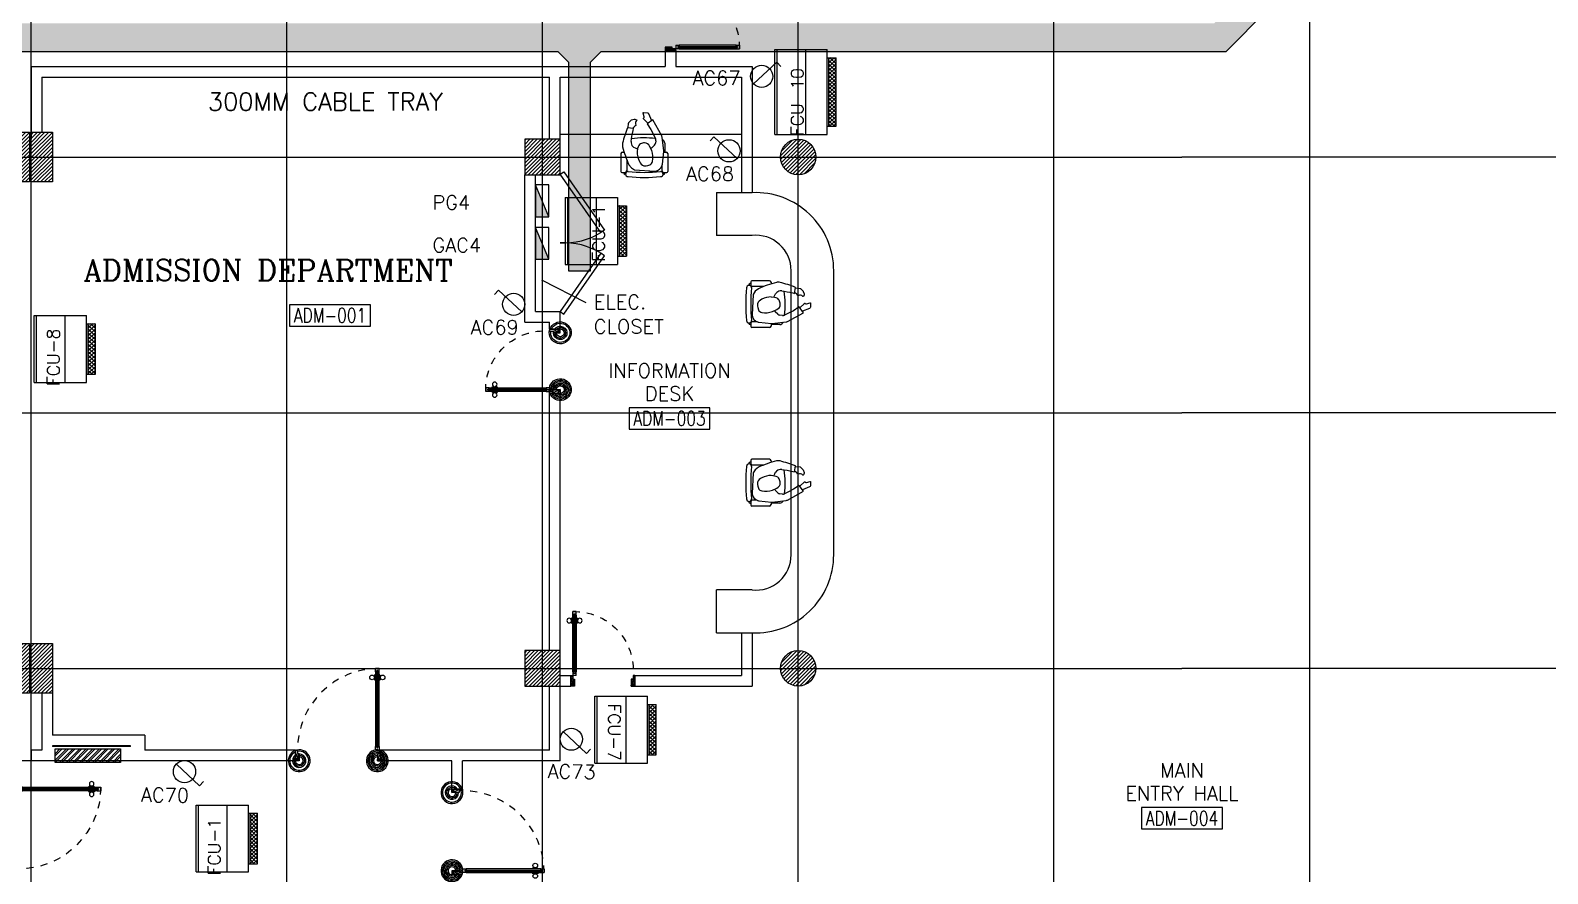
# Model space of a CAD drawing. Extents: x 417819.9 to 417911.9, y 43448 to 43539.2.
# Drawn here: x 417873.49 to 417894.85, y 43471.18 to 43483.06 of the extents above; entities that cross this region are included whole.
import ezdxf
from ezdxf.enums import TextEntityAlignment as Align

# ---------------------------------------------------------------- set-up
doc = ezdxf.new("R2010")
doc.units = 0
doc.header["$MEASUREMENT"] = 0
doc.linetypes.add('HIDDEN', pattern=[0.375, 0.25, -0.125])
doc.layers.get('0').update_dxf_attribs({"color": 11, "linetype": 'CONTINUOUS'})
for name, color, linetype in [('COL', 11, 'CONTINUOUS'), ('DOOR', 11, 'CONTINUOUS'), ('E-HAT', 9, 'CONTINUOUS'), ('E-HLINE', 4, 'HIDDEN'), ('E-PANELBX', 3, 'CONTINUOUS'), ('E-SOCKETS', 4, 'CONTINUOUS'), ('E-TRAY', 2, 'CONTINUOUS'), ('E-WI', 6, 'CONTINUOUS'), ('FCU', 6, 'CONTINUOUS'), ('HAT', 11, 'CONTINUOUS'), ('NON-MEDICAL', 11, 'CONTINUOUS'), ('RM-BOX', 11, 'CONTINUOUS'), ('RM-NAME', 11, 'CONTINUOUS'), ('RM-NO', 11, 'CONTINUOUS'), ('SCD', 2, 'CONTINUOUS'), ('WALL', 11, 'CONTINUOUS')]:
    doc.layers.add(name, color=color, linetype=linetype)
doc.styles.add('ROMANC', font='romanc', dxfattribs={"height": 0.1})
doc.styles.add('ROMANS', font='ROMANS.shx', dxfattribs={"width": 0.6})

# ---------------------------------------------------------------- blocks, each defined once
blk = doc.blocks.new('RM1')
at = {"layer": 'RM-BOX'}
blk.add_lwpolyline([(570, -200), (-570, -200), (-570, -500), (570, -500)], close=True, dxfattribs=at)
at = {"layer": 'RM-NAME', "style": 'ROMANS'}
for tag, p in [('ROOMNAME1', (0, 324)), ('ROOMNAME2', (0, 0))]:
    blk.add_attdef(tag, text='', height=200, dxfattribs=at).set_placement(p, align=Align.MIDDLE)
at = {"layer": 'RM-NO', "style": 'ROMANS', "width": 0.8}
blk.add_attdef('ROOMNO', text='', height=200, dxfattribs=at).set_placement((0, -350), align=Align.MIDDLE)
blk = doc.blocks.new('DOOR100')
at = {"layer": 'DOOR', "color": 7, "linetype": 'ByBlock'}
for p, q in [((-75, 1250), (-75, 1300)), ((-75, 1300), (-25, 1300)), ((-25, 1300), (-75, 1300)), ((-25, 1250), (-25, 1300)), ((-91, 1205), (-91, 1140)), ((-82, 1205), (-91, 1205)), ((-82, 1140), (-91, 1140)), ((-82, 1128), (-82, 1218)), ((-75, 1218), (-82, 1218)), ((-82, 1205), (-82, 1140)), ((-75, 1128), (-82, 1128)), ((-58, 1250), (-75, 1250)), ((-58, 1250), (-58, 1270)), ((-42, 1270), (-58, 1270)), ((-42, 1250), (-42, 1270)), ((-25, 1250), (-42, 1250)), ((-25, 1218), (-18, 1218)), ((-25, 1128), (-18, 1128)), ((-18, 1128), (-18, 1218)), ((-18, 1205), (-18, 1140)), ((-18, 1205), (-9, 1205)), ((-18, 1140), (-9, 1140)), ((-9, 1205), (-9, 1140)), ((-1200, 0), (-1200, 150)), ((-1200, 150), (-1175, 150)), ((-1200, 150), (-1200, 0)), ((-1150, 0), (-1200, 114)), ((-1150, 0), (-1200, 40)), ((-1150, 0), (-1200, 0)), ((-1175, 150), (-1175, 100)), ((-1175, 100), (-1150, 100)), ((-1150, 0), (-1163, 100)), ((-1150, 100), (-1150, 0)), ((-75, 200), (-58, 200)), ((-75, 150), (-75, 200)), ((-75, 150), (-25, 150)), ((-58, 200), (-58, 180)), ((-58, 180), (-42, 180)), ((-50, 0), (0, 114)), ((-50, 100), (-50, 0)), ((-50, 0), (-37, 100)), ((-25, 100), (-50, 100)), ((-50, 0), (0, 40)), ((-50, 0), (0, 0)), ((-42, 200), (-25, 200)), ((-42, 180), (-42, 200)), ((-25, 200), (-25, 150)), ((0, 150), (-25, 150)), ((-25, 150), (-25, 100)), ((0, 0), (0, 150)), ((0, 150), (0, 0))]:
    blk.add_line(p, q, dxfattribs=at)
at = {"layer": 'DOOR', "linetype": 'ByBlock'}
for p, q in [((-75, 1250), (-75, 200)), ((-58, 200), (-58, 1250)), ((-42, 200), (-42, 1250)), ((-25, 200), (-25, 1250))]:
    blk.add_line(p, q, dxfattribs=at)
at = {"layer": 'DOOR', "color": 7, "linetype": 'ByBlock'}
for centre in [(-124, 1173), (24, 1173)]:
    blk.add_circle(centre, 32.4, dxfattribs=at)
at = {"layer": 'DOOR', "linetype": 'HIDDEN', "ltscale": 0.5}
blk.add_arc((-25, 150), 1150, 90, 180, dxfattribs=at)
at = {"layer": 'DOOR', "color": 7, "linetype": 'ByBlock'}
for centre, radius, start, end in [((-1150, 0), 154, 103.7142, 108.8947), ((-1150, 0), 134, 100.72, 111.8402), ((-1150, 0), 94.4, 90, 121.9818), ((-1150, 0), 74.4, 90, 132.2236), ((-1150, 0), 54.4, 90, 156.7926), ((-1150, 0), 34.4, 90, 180), ((-1150, 0), 14.4, 90, 180), ((-50, 0), 94.4, 58.0182, 90), ((-50, 0), 74.4, 47.7764, 90), ((-50, 0), 54.4, 23.2074, 90), ((-50, 0), 34.4, 0, 90), ((-50, 0), 14.4, 0, 90), ((-50, 0), 134, 68.1598, 79.28), ((-50, 0), 114, 64.0838, 77.3774), ((-50, 0), 154, 71.1053, 76.2858)]:
    blk.add_arc(centre, radius, start, end, dxfattribs=at)
blk = doc.blocks.new('A$C49F1192B')
at = {"layer": 'DOOR', "color": 0, "linetype": 'ByBlock', "xscale": -1, "rotation": 270}
blk.add_blockref('DOOR100', (0, 1200), dxfattribs=at)
blk = doc.blocks.new('*X86')
at = {"color": 0}
for p, q in [((73379, 17907), (73834, 18361)), ((73379, 17960), (73780, 18361)), ((73379, 18013), (73727, 18361)), ((73379, 18066), (73674, 18361)), ((73379, 18119), (73621, 18361)), ((73379, 18172), (73568, 18361)), ((73379, 18225), (73515, 18361)), ((73379, 18278), (73462, 18361)), ((73379, 18331), (73409, 18361)), ((73387, 17861), (73879, 18354)), ((73440, 17861), (73879, 18301)), ((73493, 17861), (73879, 18248)), ((73546, 17861), (73879, 18195)), ((73599, 17861), (73879, 18142)), ((73652, 17861), (73879, 18088)), ((73705, 17861), (73879, 18035)), ((73758, 17861), (73879, 17982)), ((73811, 17861), (73879, 17929)), ((73864, 17861), (73879, 17876))]:
    blk.add_line(p, q, dxfattribs=at)
blk = doc.blocks.new('COL50')
at = {"layer": 'COL'}
blk.add_lwpolyline([(-250, 250), (-250, -250), (250, -250), (250, 250)], close=True, dxfattribs=at)
blk = doc.blocks.new('*X85')
at = {"color": 0}
for p, q in [((73379, 25066), (73874, 25561)), ((73379, 25119), (73821, 25561)), ((73379, 25172), (73768, 25561)), ((73379, 25225), (73715, 25561)), ((73379, 25278), (73662, 25561)), ((73379, 25331), (73609, 25561)), ((73379, 25384), (73556, 25561)), ((73379, 25437), (73503, 25561)), ((73379, 25490), (73450, 25561)), ((73379, 25543), (73397, 25561)), ((73427, 25061), (73879, 25513)), ((73480, 25061), (73879, 25460)), ((73533, 25061), (73879, 25407)), ((73586, 25061), (73879, 25354)), ((73639, 25061), (73879, 25301)), ((73692, 25061), (73879, 25248)), ((73745, 25061), (73879, 25195)), ((73798, 25061), (73879, 25142)), ((73851, 25061), (73879, 25089))]:
    blk.add_line(p, q, dxfattribs=at)
blk = doc.blocks.new('C11')
at = {"layer": 'HAT'}
h = blk.add_hatch(dxfattribs=at)
h.set_pattern_fill('ANSI31', color=256, scale=300, style=0)
h.set_pattern_definition([(45, (-383765.23, -62181), (-26.5165043, 26.5165043), [])])
h.paths.add_polyline_path([(-20, 350), (-20, 700), (-320, 700), (-320, 350)])
h.paths.add_polyline_path([(-320, 0), (-20, 0), (-20, 350), (-320, 350)])
h = blk.add_hatch(dxfattribs=at)
h.set_pattern_fill('ANSI31', color=256, scale=300, style=0)
h.set_pattern_definition([(45, (-383445.23, -62181), (-26.5165043, 26.5165043), [])])
h.paths.add_polyline_path([(300, 350), (300, 700), (0, 700), (0, 350)])
h.paths.add_polyline_path([(0, 0), (300, 0), (300, 350), (0, 350)])
at = {"layer": 'COL'}
for points in [[(-20, 700), (-20, 0), (-320, 0), (-320, 700)], [(300, 700), (300, 0), (0, 0), (0, 700)]]:
    blk.add_lwpolyline(points, close=True, dxfattribs=at)
blk = doc.blocks.new('A$C272A55A0')
at = {"layer": 'DOOR', "color": 0, "linetype": 'ByBlock'}
for p, q in [((0, 900), (0, 1050)), ((50, 1050), (0, 1050)), ((0, 900), (25, 900)), ((25, 950), (50, 950)), ((25, 900), (25, 950)), ((75, 900), (25, 900)), ((25, 850), (25, 900)), ((58, 870), (42, 870)), ((42, 870), (42, 850)), ((50, 950), (50, 1050)), ((58, 850), (58, 870)), ((75, 900), (75, 850)), ((1725, 900), (1775, 900)), ((1725, 900), (1725, 850)), ((1742, 870), (1758, 870)), ((1742, 850), (1742, 870)), ((1750, 950), (1750, 1050)), ((1750, 1050), (1800, 1050)), ((1775, 950), (1750, 950)), ((1758, 870), (1758, 850)), ((1775, 900), (1775, 950)), ((1800, 900), (1775, 900)), ((1775, 850), (1775, 900)), ((1800, 1050), (1800, 900)), ((42, 850), (25, 850)), ((75, 850), (58, 850)), ((1725, 850), (1742, 850)), ((1758, 850), (1775, 850)), ((25, 50), (42, 50)), ((25, 50), (25, 0)), ((25, 0), (75, 0)), ((75, 0), (25, 0)), ((42, 50), (42, 30)), ((42, 30), (58, 30)), ((58, 50), (75, 50)), ((58, 50), (58, 30)), ((75, 50), (75, 0)), ((1718, 160), (1709, 160)), ((1709, 95), (1709, 160)), ((1718, 95), (1709, 95)), ((1725, 173), (1718, 173)), ((1718, 173), (1718, 83)), ((1718, 95), (1718, 160)), ((1725, 83), (1718, 83)), ((1742, 50), (1725, 50)), ((1725, 50), (1725, 0)), ((1775, 0), (1725, 0)), ((1725, 0), (1775, 0)), ((1742, 50), (1742, 30)), ((1758, 30), (1742, 30)), ((1775, 50), (1758, 50)), ((1758, 50), (1758, 30)), ((1775, 173), (1782, 173)), ((1775, 83), (1782, 83)), ((1775, 50), (1775, 0)), ((1782, 173), (1782, 83)), ((1782, 160), (1791, 160)), ((1782, 95), (1782, 160)), ((1782, 95), (1791, 95)), ((1791, 95), (1791, 160))]:
    blk.add_line(p, q, dxfattribs=at)
at = {"layer": 'DOOR', "color": 9, "linetype": 'ByBlock'}
for p, q in [((50, 1050), (0, 1010)), ((50, 1050), (0, 937)), ((50, 1050), (37, 950)), ((1750, 1050), (1800, 1010)), ((1750, 1050), (1800, 937)), ((1750, 1050), (1763, 950))]:
    blk.add_line(p, q, dxfattribs=at)
at = {"layer": 'DOOR', "linetype": 'ByBlock'}
for p, q in [((25, 850), (25, 50)), ((42, 850), (42, 50)), ((58, 850), (58, 50)), ((75, 50), (75, 850)), ((1725, 50), (1725, 850)), ((1742, 850), (1742, 50)), ((1758, 850), (1758, 50)), ((1775, 850), (1775, 50))]:
    blk.add_line(p, q, dxfattribs=at)
at = {"layer": 'DOOR', "color": 0, "linetype": 'ByBlock'}
for centre in [(1676, 128), (1824, 128)]:
    blk.add_circle(centre, 32.4, dxfattribs=at)
at = {"layer": 'DOOR', "color": 9, "linetype": 'ByBlock'}
for centre, radius, start, end in [((50, 1050), 54.4, 203.2074, 270), ((50, 1050), 74.4, 227.7764, 270), ((50, 1050), 94.4, 238.0182, 270), ((50, 1050), 114, 244.0838, 257.3774), ((50, 1050), 134, 248.1598, 259.28), ((50, 1050), 154, 251.1053, 256.2858), ((50, 1050), 34.4, 180, 270), ((50, 1050), 14.4, 180, 270), ((1750, 1050), 14.4, 270, 0), ((1750, 1050), 34.4, 270, 0), ((1750, 1050), 54.4, 270, 336.7926), ((1750, 1050), 74.4, 270, 312.2236), ((1750, 1050), 94.4, 270, 301.9818), ((1750, 1050), 114, 282.6226, 295.9162), ((1750, 1050), 134, 280.72, 291.8402), ((1750, 1050), 154, 283.7142, 288.8947)]:
    blk.add_arc(centre, radius, start, end, dxfattribs=at)
at = {"layer": 'DOOR', "linetype": 'HIDDEN', "ltscale": 0.5}
for centre, start, end in [((50, 851), 268.3174, 3.2965), ((1750, 851), 176.7035, 271.6826)]:
    blk.add_arc(centre, 851, start, end, dxfattribs=at)
at = {"layer": 'WALL', "linetype": 'ByBlock'}
blk.add_line((1800, 900), (1800, 1050), dxfattribs=at)
blk = doc.blocks.new('DOOR90')
at = {"layer": 'DOOR', "color": 7, "linetype": 'ByBlock'}
for p, q in [((-150, 0), (0, 0)), ((-150, 0), (-150, -25)), ((0, -50), (-114, 0)), ((0, -50), (-40, 0)), ((0, -50), (0, 0)), ((-1000, -25), (-1050, -25)), ((-1050, -75), (-1050, -25)), ((-1050, -25), (-1050, -75)), ((-1000, -75), (-1050, -75)), ((-1000, -42), (-1020, -42)), ((-1020, -42), (-1020, -58)), ((-1000, -58), (-1020, -58)), ((-1000, -25), (-1000, -42)), ((-1000, -58), (-1000, -75)), ((-878, -18), (-968, -18)), ((-968, -25), (-968, -18)), ((-968, -75), (-968, -82)), ((-878, -82), (-968, -82)), ((-955, -9), (-890, -9)), ((-955, -18), (-955, -9)), ((-955, -18), (-890, -18)), ((-955, -82), (-890, -82)), ((-955, -82), (-955, -91)), ((-955, -91), (-890, -91)), ((-890, -18), (-890, -9)), ((-890, -82), (-890, -91)), ((-878, -25), (-878, -18)), ((-878, -75), (-878, -82)), ((-200, -25), (-150, -25)), ((-200, -42), (-200, -25)), ((-180, -42), (-200, -42)), ((-200, -58), (-180, -58)), ((-200, -75), (-200, -58)), ((-150, -75), (-200, -75)), ((-180, -58), (-180, -42)), ((-150, -25), (-100, -25)), ((-150, -75), (-150, -25)), ((-100, -25), (-100, -50)), ((0, -50), (-100, -37)), ((-100, -50), (0, -50)), ((0, -850), (-114, -900)), ((-100, -875), (-100, -850)), ((0, -850), (-100, -863)), ((-100, -850), (0, -850)), ((0, -850), (-40, -900)), ((0, -850), (0, -900)), ((-150, -875), (-100, -875)), ((-150, -900), (-150, -875)), ((-150, -900), (0, -900)), ((0, -900), (-150, -900))]:
    blk.add_line(p, q, dxfattribs=at)
at = {"layer": 'DOOR', "linetype": 'ByBlock'}
for p, q in [((-200, -25), (-1000, -25)), ((-200, -42), (-1000, -42)), ((-200, -58), (-1000, -58)), ((-1000, -75), (-200, -75))]:
    blk.add_line(p, q, dxfattribs=at)
at = {"layer": 'DOOR', "color": 7, "linetype": 'ByBlock'}
for centre in [(-923, 24), (-923, -124)]:
    blk.add_circle(centre, 32.4, dxfattribs=at)
for centre, radius, start, end in [((0, -50), 154, 161.1053, 166.2858), ((0, -50), 94.4, 148.0182, 180), ((0, -50), 134, 158.1598, 169.28), ((0, -50), 114, 154.0838, 167.3774), ((0, -50), 74.4, 137.7764, 180), ((0, -50), 54.4, 113.2074, 180), ((0, -50), 34.4, 90, 180), ((0, -50), 14.4, 90, 180), ((0, -850), 94.4, 180, 211.9818), ((0, -850), 74.4, 180, 222.2236), ((0, -850), 54.4, 180, 246.7926), ((0, -850), 34.4, 180, 270), ((0, -850), 14.4, 180, 270), ((0, -850), 154, 193.7142, 198.8947), ((0, -850), 134, 190.72, 201.8402)]:
    blk.add_arc(centre, radius, start, end, dxfattribs=at)
at = {"layer": 'DOOR', "linetype": 'HIDDEN', "ltscale": 0.5}
blk.add_arc((-222, -50), 828, 178.2701, 275.003, dxfattribs=at)
blk = doc.blocks.new('A$C7D0B43B4')
at = {"layer": 'NON-MEDICAL'}
for p, q in [((0.071, 0.644), (0.071, 0.597)), ((0.336, 0.658), (0.085, 0.658)), ((0.043, 0.597), (0.043, 0.593)), ((0.071, 0.618), (0.063, 0.618)), ((0.106, 0.467), (0.09, 0.179)), ((0.251, 0.577), (0.091, 0.577)), ((0.134, 0.512), (0.106, 0.467)), ((0.178, 0.547), (0.134, 0.512)), ((0.357, 0.638), (0.357, 0.614)), ((0.397, 0.425), (0.41, 0.455)), ((0.41, 0.455), (0.42, 0.475)), ((0.42, 0.475), (0.436, 0.491)), ((0.507, 0.515), (0.509, 0.515)), ((0.509, 0.515), (0.541, 0.511)), ((0.541, 0.511), (0.583, 0.504)), ((0.583, 0.504), (0.62, 0.497)), ((0.62, 0.497), (0.663, 0.486)), ((0.663, 0.486), (0.688, 0.48)), ((0.688, 0.48), (0.699, 0.565)), ((0.415, 0.223), (0.409, 0.24)), ((0.454, 0.186), (0.415, 0.223)), ((0.673, 0.236), (0.594, 0.195)), ((0.754, 0.29), (0.673, 0.236)), ((0.813, 0.209), (0.754, 0.29)), ((0.043, 0.065), (0.043, 0.061)), ((0.071, 0.04), (0.063, 0.04)), ((0.071, 0.061), (0.071, 0.014)), ((0.159, 0.081), (0.091, 0.081)), ((0.174, 0.076), (0.185, 0.075)), ((0.185, 0.075), (0.363, 0.056)), ((0.357, 0.057), (0.357, 0.02)), ((0.481, 0.042), (0.357, 0.042)), ((0.374, 0.056), (0.568, 0.079)), ((0.517, 0.169), (0.481, 0.174)), ((0.594, 0.195), (0.545, 0.173)), ((0.586, 0.085), (0.813, 0.209)), ((0.336, 0), (0.085, 0))]:
    blk.add_line(p, q, dxfattribs=at)
for points in [[(0.36, 0.43, 0.128062), (0.226, 0.398, 0.215717), (0.165, 0.334), (0.165, 0.302), (0.169, 0.28), (0.179, 0.25, 0.242433), (0.225, 0.213, 0.136513), (0.377, 0.225), (0.439, 0.254, 0.297129), (0.486, 0.326, 0.138986), (0.471, 0.383, 0.105167), (0.45, 0.408), (0.43, 0.418), (0.406, 0.423), (0.36, 0.429)], [(0.698, 0.558), (0.766, 0.55, -0.166504), (0.775, 0.545), (0.806, 0.515, -0.116666), (0.809, 0.509), (0.822, 0.473, -0.181583), (0.821, 0.462), (0.811, 0.438, -0.566275), (0.802, 0.437, 0.372711), (0.738, 0.448, -0.458371), (0.731, 0.45, 0.210622), (0.689, 0.49)], [(0.763, 0.278), (0.827, 0.34, -0.445833), (0.835, 0.34), (0.837, 0.338, 0.30427), (0.855, 0.332), (0.905, 0.346, -0.509983), (0.913, 0.341), (0.911, 0.285, -0.292523), (0.9, 0.27), (0.8, 0.228)]]:
    blk.add_lwpolyline(points, format="xyb", dxfattribs=at)
for centre, radius, start, end in [((0.085, 0.644), 0.0138, 90, 180), ((0.336, 0.638), 0.0203, 0, 90), ((2.366, 0.329), 2.366, 174.4479, 185.5521), ((0.047, 0.558), 0.0356, 0, 180), ((0.063, 0.597), 0.0208, 90, 180), ((0.091, 0.597), 0.0201, 180, 270), ((2.367, 0.329), 2.296, 174.2765, 185.7235), ((0.813, -0.863), 1.546, 104.2923, 114.2344), ((0.456, 0.537), 0.101, 75.057, 104.2923), ((0.494, 0.435), 0.081, 81.0713, 136.3762), ((-0.092, -1.518), 2.229, 69.1975, 75.057), ((-0.526, 0.329), 1.083, 351.724, 9.6686), ((0.047, 0.1), 0.0356, 180, 0), ((0.063, 0.061), 0.0208, 180, 270), ((0.091, 0.061), 0.0201, 90, 180), ((0.085, 0.014), 0.0138, 180, 270), ((0.202, 0.184), 0.112, 182.6749, 255.2934), ((0.336, 0.02), 0.0203, 270, 0), ((0.368, 0.107), 0.0506, 264.13, 276.5666), ((0.488, 0.224), 0.0506, 227.3813, 262.245), ((0.481, 0.092), 0.0498, 270, 338.5912), ((0.524, 0.219), 0.0506, 262.245, 294.4377), ((0.562, 0.129), 0.0506, 276.5666, 298.8411)]:
    blk.add_arc(centre, radius, start, end, dxfattribs=at)
blk = doc.blocks.new('E-PBX')
at = {"layer": 'E-PANELBX'}
h = blk.add_hatch(color=256, dxfattribs=at)
h.paths.add_polyline_path([(34, 190), (-225, 190), (34, 81)])
h.paths.add_polyline_path([(225, 190), (34, 190), (34, 81), (225, 0)])
blk.add_line((225, 0), (-225, 190), dxfattribs=at)
blk.add_lwpolyline([(-225, 190), (225, 190), (225, 0), (-225, 0)], close=True, dxfattribs=at)
blk = doc.blocks.new('*X210')
at = {"color": 0}
for p, q in [((23912, -1650), (23966, -1596)), ((23912, -1597), (23913, -1596)), ((23970, -1696), (23912, -1638)), ((23917, -1696), (23912, -1691)), ((23919, -1696), (24019, -1596)), ((24023, -1696), (23923, -1596)), ((23972, -1696), (24072, -1596)), ((24076, -1696), (23976, -1596)), ((24025, -1696), (24125, -1596)), ((24129, -1696), (24029, -1596)), ((24078, -1696), (24178, -1596)), ((24182, -1696), (24082, -1596)), ((24131, -1696), (24231, -1596)), ((24235, -1696), (24135, -1596)), ((24184, -1696), (24284, -1596)), ((24288, -1696), (24188, -1596)), ((24237, -1696), (24337, -1596)), ((24341, -1696), (24241, -1596)), ((24290, -1696), (24390, -1596)), ((24394, -1696), (24294, -1596)), ((24343, -1696), (24443, -1596)), ((24447, -1696), (24347, -1596)), ((24396, -1696), (24496, -1596)), ((24500, -1696), (24400, -1596)), ((24449, -1696), (24549, -1596)), ((24553, -1696), (24453, -1596)), ((24502, -1696), (24602, -1596)), ((24606, -1696), (24506, -1596)), ((24555, -1696), (24624, -1628)), ((24624, -1660), (24559, -1596)), ((24608, -1696), (24624, -1681)), ((24624, -1607), (24612, -1596))]:
    blk.add_line(p, q, dxfattribs=at)
blk = doc.blocks.new('*X211')
at = {"color": 0}
for p, q in [((-750, 2538), (-672, 2616)), ((-750, 2591), (-725, 2616)), ((-660, 2516), (-750, 2606)), ((-719, 2516), (-619, 2616)), ((-607, 2516), (-707, 2616)), ((-666, 2516), (-566, 2616)), ((-554, 2516), (-654, 2616)), ((-613, 2516), (-513, 2616)), ((-501, 2516), (-601, 2616)), ((-560, 2516), (-460, 2616)), ((-448, 2516), (-548, 2616)), ((-507, 2516), (-407, 2616)), ((-394, 2516), (-494, 2616)), ((-454, 2516), (-354, 2616)), ((-341, 2516), (-441, 2616)), ((-401, 2516), (-301, 2616)), ((-288, 2516), (-388, 2616)), ((-348, 2516), (-248, 2616)), ((-235, 2516), (-335, 2616)), ((-295, 2516), (-195, 2616)), ((-182, 2516), (-282, 2616)), ((-242, 2516), (-142, 2616)), ((-129, 2516), (-229, 2616)), ((-189, 2516), (-89, 2616)), ((-76, 2516), (-176, 2616)), ((-136, 2516), (-36, 2616)), ((-23, 2516), (-123, 2616)), ((-83, 2516), (17, 2616)), ((30, 2516), (-70, 2616)), ((-30, 2516), (70, 2616)), ((83, 2516), (-17, 2616)), ((23, 2516), (123, 2616)), ((136, 2516), (36, 2616)), ((76, 2516), (176, 2616)), ((189, 2516), (89, 2616)), ((129, 2516), (215, 2601)), ((215, 2543), (142, 2616)), ((215, 2596), (195, 2616)), ((-713, 2516), (-750, 2553)), ((182, 2516), (215, 2548))]:
    blk.add_line(p, q, dxfattribs=at)

msp = doc.modelspace()

# ---------------------------------------------------------------- hatches: boundary and pattern name
at = {"layer": 'E-HAT'}
h = msp.add_hatch(dxfattribs=at)
h.set_pattern_fill('ANGLE', color=256, style=0)
h.set_pattern_definition([(0, (0, 0), (0, 0.275), [0.2, -0.075]), (90, (0, 0), (-0.275, 2e-17), [0.2, -0.075])])
h.paths.add_polyline_path([(417856.983, 43482.7235), (417857.4173, 43483.1578), (417863.5778, 43483.1578), (417864.4349, 43482.3012), (417872.0254, 43482.3012), (417872.8825, 43483.1578), (417890.15, 43483.1578), (417890.5085, 43483.5164), (417890.5085, 43506.6783), (417890.15, 43507.0369), (417872.8825, 43507.0369), (417872.0254, 43507.8935), (417864.4349, 43507.8935), (417863.5778, 43507.0369), (417860.4537, 43507.0369), (417860.0403, 43507.1369), (417849.3136, 43507.1369), (417849.1136, 43506.9369), (417849.1136, 43501.9844), (417848.8136, 43501.9844), (417848.8136, 43507.0612), (417849.1893, 43507.4369), (417860.4537, 43507.4369), (417860.8056, 43507.8116), (417860.8056, 43515.9941), (417861.1056, 43515.9941), (417861.1056, 43507.8116), (417861.4575, 43507.4369), (417863.4122, 43507.4369), (417864.2693, 43508.2935), (417872.191, 43508.2935), (417873.0481, 43507.4369), (417890.3156, 43507.4369), (417890.9085, 43506.844), (417890.9085, 43494.2015), (417892.0958, 43494.2015), (417892.0958, 43493.6015), (417890.9085, 43493.6015), (417890.9085, 43483.3507), (417890.3156, 43482.7578), (417881.5159, 43482.7578), (417881.3659, 43482.6078), (417881.3659, 43479.6689), (417881.0659, 43479.6689), (417881.0659, 43482.6078), (417880.9159, 43482.7578), (417873.0481, 43482.7578), (417872.191, 43481.9012), (417864.2693, 43481.9012), (417863.4122, 43482.7578), (417857.583, 43482.7578), (417857.383, 43482.5578), (417857.383, 43479.0875), (417856.983, 43479.0875)])
at = {"layer": 'RM-NAME'}
h = msp.add_hatch(dxfattribs=at)
h.set_pattern_fill('ANSI31', color=256, scale=0.3, style=0)
h.set_pattern_definition([(45, (417823.05632, 43437.640985), (-0.026516504, 0.026516504), [])])
h.paths.add_polyline_path([(417884.0466, 43481.2754), (417884.2966, 43481.2754), (417884.2966, 43481.5254, 0.4142136)])
h.paths.add_polyline_path([(417884.2966, 43481.5254), (417884.2966, 43481.2754), (417884.5466, 43481.2754, 0.4142136)])
h.paths.add_polyline_path([(417884.5466, 43481.2754), (417884.2966, 43481.2754), (417884.2966, 43481.0254, 0.4142136)])
h.paths.add_polyline_path([(417884.2966, 43481.2754), (417884.0466, 43481.2754, 0.4142136), (417884.2966, 43481.0254)])
h = msp.add_hatch(dxfattribs=at)
h.set_pattern_fill('ANSI31', color=256, scale=0.3, style=0)
h.set_pattern_definition([(45, (417823.05632, 43430.440985), (-0.026516504, 0.026516504), [])])
h.paths.add_polyline_path([(417884.0466, 43474.0754), (417884.2966, 43474.0754), (417884.2966, 43474.3254, 0.4142136)])
h.paths.add_polyline_path([(417884.2966, 43474.3254), (417884.2966, 43474.0754), (417884.5466, 43474.0754, 0.4142136)])
h.paths.add_polyline_path([(417884.5466, 43474.0754), (417884.2966, 43474.0754), (417884.2966, 43473.8254, 0.4142136)])
h.paths.add_polyline_path([(417884.2966, 43474.0754), (417884.0466, 43474.0754, 0.4142136), (417884.2966, 43473.8254)])
h = msp.add_hatch(dxfattribs=at)
h.set_pattern_fill('ANSI32', color=256, scale=175, style=0)
h.set_pattern_definition([(44.999998, (417641.640424, 43441.69832), (-0.046403885, 0.046403882), []), (44.999998, (417641.67136, 43441.69832), (-0.046403885, 0.046403882), [])])
h.paths.add_polyline_path([(417874.7566, 43472.7493), (417874.7566, 43472.9393), (417873.8366, 43472.9393), (417873.8366, 43472.7493)])
h.paths.add_polyline_path([(417873.624, 43472.3282), (417873.624, 43472.749), (417873.8865, 43472.749), (417873.8865, 43472.3282)], flags=9)

# ---------------------------------------------------------------- linework, layer by layer
at = {"layer": 'E-SOCKETS'}
for p, q in [((417883.6678, 43482.3047), (417883.9957, 43482.6099)), ((417883.9957, 43482.6099), (417884.0501, 43482.5514)), ((417883.109, 43481.561), (417883.0545, 43481.5025)), ((417883.4368, 43481.2558), (417883.109, 43481.561)), ((417880.0769, 43479.3995), (417880.0224, 43479.341)), ((417880.4047, 43479.0943), (417880.0769, 43479.3995)), ((417880.9883, 43473.183), (417881.3161, 43472.8778)), ((417875.5424, 43472.7265), (417875.8702, 43472.4213)), ((417881.3161, 43472.8778), (417881.3706, 43472.9364)), ((417875.8702, 43472.4213), (417875.9247, 43472.4798))]:
    msp.add_line(p, q, dxfattribs=at)
for centre in [(417883.7822, 43482.4112), (417883.3225, 43481.3623), (417880.2904, 43479.2008), (417881.1026, 43473.0765), (417875.6567, 43472.62)]:
    msp.add_circle(centre, 0.1562, dxfattribs=at)
at = {"layer": 'E-TRAY', "color": 4}
msp.add_lwpolyline([(417873.0481, 43507.4369), (417890.3156, 43507.4369), (417890.9085, 43506.844), (417890.9085, 43494.2015), (417892.0958, 43494.2015), (417892.0958, 43493.6015), (417890.9085, 43493.6015), (417890.9085, 43483.3507), (417890.3156, 43482.7578), (417881.5159, 43482.7578), (417881.3659, 43482.6078), (417881.3659, 43479.6689), (417881.0659, 43479.6689), (417881.0659, 43482.6078), (417880.9159, 43482.7578), (417873.0481, 43482.7578)], dxfattribs=at)
at = {"layer": 'E-WI', "color": 4}
for points in [[(417881.0635, 43482.0325, 0, 0.1162, 0), (417880.8313, 43482.0424, 0, 0, 0), (417880.7599, 43482.0463, 0, 0, 0), (417879.8953, 43482.0482, 0, 0, 0)], [(417880.6014, 43480.6357, 0, 0.1162, 0), (417880.3692, 43480.6456, 0, 0, 0), (417880.2978, 43480.6495, 0, 0, 0), (417879.8953, 43480.6515, 0, 0, 0)], [(417880.6014, 43480.0357, 0, 0.1162, 0), (417880.3692, 43480.0456, 0, 0, 0), (417880.2978, 43480.0495, 0, 0, 0), (417879.8953, 43480.0515, 0, 0, 0)]]:
    msp.add_lwpolyline(points, format="xyseb", dxfattribs=at)
at = {"layer": 'FCU', "color": 6}
for p, q in [((417883.9668, 43482.787), (417884.7038, 43482.787)), ((417883.9668, 43481.593), (417883.9668, 43482.787)), ((417884.4038, 43481.593), (417884.4038, 43482.787)), ((417884.7038, 43481.593), (417884.7038, 43482.787)), ((417883.9668, 43481.593), (417884.7038, 43481.593)), ((417881.0161, 43480.7034), (417881.7531, 43480.7034)), ((417881.0161, 43480.7034), (417881.0161, 43479.7634)), ((417881.4531, 43480.7034), (417881.4531, 43479.7634)), ((417881.7531, 43480.7034), (417881.7531, 43479.7634)), ((417881.0161, 43479.7634), (417881.7531, 43479.7634)), ((417873.5395, 43478.1022), (417873.5395, 43479.0422)), ((417873.5395, 43479.0422), (417874.2765, 43479.0422)), ((417873.9765, 43478.1022), (417873.9765, 43479.0422)), ((417874.2765, 43478.1022), (417874.2765, 43479.0422)), ((417873.5395, 43478.1022), (417874.2765, 43478.1022)), ((417881.4354, 43472.7405), (417881.4354, 43473.6805)), ((417881.4354, 43473.6805), (417882.1724, 43473.6805)), ((417881.8724, 43472.7405), (417881.8724, 43473.6805)), ((417882.1724, 43472.7405), (417882.1724, 43473.6805)), ((417881.4354, 43472.7405), (417882.1724, 43472.7405)), ((417875.8214, 43471.2078), (417875.8214, 43472.1478)), ((417875.8214, 43472.1478), (417876.5584, 43472.1478)), ((417876.2584, 43471.2078), (417876.2584, 43472.1478)), ((417876.5584, 43471.2078), (417876.5584, 43472.1478)), ((417875.8214, 43471.2078), (417876.5584, 43471.2078))]:
    msp.add_line(p, q, dxfattribs=at)
at = {"layer": 'FCU', "color": 3}
for p, q in [((417883.9988, 43481.593), (417883.9988, 43482.787)), ((417884.7038, 43482.6725), (417884.8288, 43482.6725)), ((417884.7288, 43481.7075), (417884.7288, 43482.6725)), ((417884.8288, 43481.7075), (417884.8288, 43482.6725)), ((417884.7038, 43481.7075), (417884.8288, 43481.7075)), ((417881.0481, 43480.7034), (417881.0481, 43479.7634)), ((417881.7531, 43480.5894), (417881.8781, 43480.5894)), ((417881.7781, 43480.5894), (417881.7781, 43479.8774)), ((417881.8781, 43480.5894), (417881.8781, 43479.8774)), ((417881.7531, 43479.8774), (417881.8781, 43479.8774)), ((417873.5715, 43478.1022), (417873.5715, 43479.0422)), ((417874.2765, 43478.9282), (417874.4015, 43478.9282)), ((417874.3015, 43478.2162), (417874.3015, 43478.9282)), ((417874.4015, 43478.2162), (417874.4015, 43478.9282)), ((417874.2765, 43478.2162), (417874.4015, 43478.2162)), ((417881.4674, 43472.7405), (417881.4674, 43473.6805)), ((417882.1724, 43473.5665), (417882.2974, 43473.5665)), ((417882.1974, 43472.8545), (417882.1974, 43473.5665)), ((417882.2974, 43472.8545), (417882.2974, 43473.5665)), ((417882.1724, 43472.8545), (417882.2974, 43472.8545)), ((417875.8534, 43471.2078), (417875.8534, 43472.1478)), ((417876.5584, 43472.0338), (417876.6834, 43472.0338)), ((417876.5834, 43471.3218), (417876.5834, 43472.0338)), ((417876.6834, 43471.3218), (417876.6834, 43472.0338)), ((417876.5584, 43471.3218), (417876.6834, 43471.3218))]:
    msp.add_line(p, q, dxfattribs=at)
at = {"layer": 'HAT'}
msp.add_line((417880.6844, 43479.5441), (417881.3084, 43479.2251), dxfattribs=at)
at = {"layer": 'RM-NAME'}
for p, q in [((417880.6966, 43448.6529), (417880.6966, 43538.4875)), ((417887.8966, 43448.6529), (417887.8966, 43538.4875)), ((417891.4966, 43448.6529), (417891.4966, 43538.4875)), ((417873.4966, 43460.01), (417873.4966, 43538.1375)), ((417877.0966, 43466.8743), (417877.0966, 43525.6943)), ((417884.2966, 43466.8743), (417884.2966, 43525.4443)), ((417882.4216, 43482.7743), (417882.4216, 43482.5493)), ((417882.5716, 43482.7743), (417882.4216, 43482.7743)), ((417882.5716, 43482.7743), (417882.5716, 43482.5493)), ((417873.4966, 43482.5493), (417882.4216, 43482.5493)), ((417873.4966, 43482.5493), (417873.4966, 43481.5243)), ((417882.5716, 43482.5493), (417883.6466, 43482.5493)), ((417883.6466, 43482.5493), (417883.6466, 43480.7743)), ((417873.6466, 43482.3993), (417880.7966, 43482.3993)), ((417873.6466, 43482.3993), (417873.6466, 43481.6243)), ((417880.7966, 43481.5243), (417880.7966, 43482.3993)), ((417880.9466, 43482.3993), (417883.4966, 43482.3993)), ((417880.9466, 43481.2743), (417880.9466, 43482.3993)), ((417883.4966, 43482.3993), (417883.4966, 43480.7743)), ((417880.9466, 43481.5993), (417883.4966, 43481.5993)), ((417820.6052, 43481.2743), (417889.6966, 43481.2743)), ((417911.2163, 43481.2743), (417889.6966, 43481.2743)), ((417883.1466, 43480.7743), (417883.1466, 43480.1718)), ((417883.1466, 43480.7743), (417883.4966, 43480.7743)), ((417883.4966, 43480.7743), (417883.6466, 43480.7743)), ((417883.6466, 43480.1718), (417883.1466, 43480.1718)), ((417884.1966, 43475.6754), (417884.1966, 43479.6743)), ((417884.1966, 43476.7118), (417884.1966, 43479.6618)), ((417884.7966, 43475.6754), (417884.7966, 43479.6743)), ((417884.7966, 43476.7118), (417884.7966, 43479.6618)), ((417880.4466, 43478.9493), (417880.7966, 43478.9493)), ((417880.5966, 43479.0993), (417880.9466, 43479.0993)), ((417880.7966, 43478.8493), (417880.7966, 43478.9493)), ((417880.9466, 43478.8493), (417880.9466, 43479.0993)), ((417880.7966, 43478.8493), (417880.9466, 43478.8493)), ((417880.7966, 43474.3243), (417880.7966, 43477.9493)), ((417880.7966, 43477.9493), (417880.9466, 43477.9493)), ((417880.9466, 43474.3243), (417880.9466, 43477.9493)), ((417820.6052, 43477.6743), (417889.6966, 43477.6743)), ((417911.2163, 43477.6743), (417889.6966, 43477.6743)), ((417883.1466, 43474.5754), (417883.1466, 43475.1779)), ((417883.6466, 43475.1779), (417883.1466, 43475.1779)), ((417883.1466, 43474.5754), (417883.4966, 43474.5754)), ((417883.4966, 43474.5754), (417883.6466, 43474.5754)), ((417883.4966, 43474.5754), (417883.4966, 43473.9743)), ((417883.6466, 43474.5754), (417883.6466, 43473.8243)), ((417820.6052, 43474.0743), (417889.6966, 43474.0743)), ((417911.2163, 43474.0743), (417889.6966, 43474.0743)), ((417880.7966, 43472.9243), (417880.7966, 43473.8243)), ((417880.9466, 43473.9743), (417881.0966, 43473.9743)), ((417880.9466, 43472.7743), (417880.9466, 43473.8243)), ((417880.9466, 43473.8243), (417881.0966, 43473.8243)), ((417881.0966, 43473.8243), (417881.0966, 43473.9743)), ((417881.9966, 43473.8243), (417881.9966, 43473.9743)), ((417881.9966, 43473.9743), (417883.4966, 43473.9743)), ((417881.9966, 43473.8243), (417883.6466, 43473.8243)), ((417873.6466, 43473.7243), (417873.6466, 43472.9238)), ((417873.7966, 43473.7243), (417873.7966, 43473.1343)), ((417875.0966, 43473.1343), (417873.7966, 43473.1343)), ((417874.8966, 43472.9843), (417873.7966, 43472.9843)), ((417873.7966, 43472.9843), (417873.7966, 43472.9743)), ((417874.8966, 43472.9743), (417873.7966, 43472.9743)), ((417873.8366, 43472.9393), (417874.7566, 43472.9393)), ((417873.8366, 43472.7493), (417873.8366, 43472.9393)), ((417874.7566, 43472.9393), (417874.7566, 43472.7493)), ((417874.8966, 43472.9743), (417874.8966, 43472.9843)), ((417875.0966, 43473.1343), (417875.0966, 43472.9243)), ((417877.2216, 43472.7743), (417873.3266, 43472.7743)), ((417873.4966, 43472.9238), (417873.4966, 43472.7743)), ((417873.6466, 43472.9238), (417873.4966, 43472.9238)), ((417873.8366, 43472.7743), (417873.4966, 43472.7743)), ((417874.7566, 43472.7493), (417873.8366, 43472.7493)), ((417874.7498, 43472.7743), (417873.8461, 43472.7743)), ((417875.0966, 43472.7743), (417874.7566, 43472.7743)), ((417877.2216, 43472.9243), (417875.0966, 43472.9243)), ((417877.2216, 43472.7743), (417877.2216, 43472.9243)), ((417880.7966, 43472.9243), (417878.4216, 43472.9243)), ((417878.4216, 43472.7743), (417878.4216, 43472.9243)), ((417879.4216, 43472.7743), (417878.4216, 43472.7743)), ((417879.4216, 43472.3743), (417879.4216, 43472.7743)), ((417880.9466, 43472.7743), (417879.5716, 43472.7743)), ((417879.5716, 43472.3743), (417879.5716, 43472.7743)), ((417879.5716, 43472.3743), (417879.4216, 43472.3743))]:
    msp.add_line(p, q, dxfattribs=at)
for centre in [(417884.2966, 43481.2754), (417884.2966, 43474.0754)]:
    msp.add_circle(centre, 0.25, dxfattribs=at)
for centre, radius, start, end in [((417883.6966, 43479.6743), 1.1, 0, 92.60525), ((417883.6966, 43479.6743), 0.5, 0, 95.73917), ((417883.6966, 43475.6754), 0.5, 264.26083, 0), ((417883.6948, 43475.6762), 1.1018, 267.49483, 359.95911)]:
    msp.add_arc(centre, radius, start, end, dxfattribs=at)
at = {"layer": 'WALL'}
for p, q in [((417880.4466, 43478.9493), (417880.4466, 43481.0243)), ((417880.5966, 43479.0993), (417880.5966, 43481.0204))]:
    msp.add_line(p, q, dxfattribs=at)
for points in [[(417880.9466, 43481.0326), (417880.9968, 43481.0676), (417881.5691, 43480.2463), (417881.5189, 43480.2113)], [(417880.9466, 43479.0993), (417880.9968, 43479.0644), (417881.5691, 43479.8856), (417881.5189, 43479.9206)]]:
    msp.add_lwpolyline(points, close=True, dxfattribs=at)
for centre, start, end in [((417880.9968, 43481.0676), 267.13243, 301.37409), ((417880.9968, 43479.0644), 58.62591, 92.86757)]:
    msp.add_arc(centre, 1.0029, start, end, dxfattribs=at)

# ---------------------------------------------------------------- block references
at = {"layer": 'E-PANELBX', "xscale": -0.0009999999892897904, "yscale": 0.0009999999892897904, "zscale": 0.001, "rotation": 90}
for p in [(417880.7866, 43480.6598), (417880.7866, 43480.0598)]:
    msp.add_blockref('E-PBX', p, dxfattribs=at)
at = {"layer": 'FCU', "color": 11, "xscale": 0.001000002026557922, "yscale": 0.001000002026557922, "zscale": 0.001, "rotation": 90}
for name, p in [('*X211', (417887.3446, 43482.4578)), ('*X210', (417872.7055, 43454.3045)), ('*X210', (417880.6014, 43448.9428)), ('*X210', (417874.9875, 43447.4101))]:
    msp.add_blockref(name, p, dxfattribs=at)
at = {"layer": 'FCU', "color": 11, "extrusion": (0, 0, -1), "xscale": 0.001000002026557922, "yscale": 0.001000002026557922, "zscale": -0.001, "rotation": 270}
msp.add_blockref('*X210', (-417880.1821, 43504.5011), dxfattribs=at)
at = {"layer": 'RM-NAME', "yscale": 0.0009999999892897904, "zscale": 0.001}
for name, p, xscale, rotation in [('A$C272A55A0', (417883.472, 43482.7743), 0.0009999999892897904, 90), ('DOOR90', (417880.9466, 43477.9493), -0.001000000047497451, 180), ('DOOR90', (417881.0966, 43473.8243), -0.0009999999892897904, 90), ('DOOR100', (417873.1766, 43472.4243), -0.0009999999892897904, 270), ('A$C49F1192B', (417879.4216, 43472.3743), -0.001000000047497451, 180)]:
    msp.add_blockref(name, p, dxfattribs=dict(at, xscale=xscale, rotation=rotation))
at = {"layer": 'RM-NAME', "rotation": 90}
msp.add_blockref('A$C7D0B43B4', (417882.4591, 43480.9879), dxfattribs=at)
at = {"layer": 'RM-NAME', "xscale": 0.001000000047497451, "yscale": 0.0009999999892897904, "zscale": 0.001}
for name, p in [('C11', (417873.4966, 43480.9243)), ('*X85', (417807.0674, 43455.9633)), ('COL50', (417880.6966, 43481.2743)), ('C11', (417873.4966, 43473.7243)), ('*X86', (417807.0674, 43455.9633)), ('COL50', (417880.6966, 43474.0743)), ('DOOR100', (417878.4216, 43472.7743))]:
    msp.add_blockref(name, p, dxfattribs=at)
at = {"layer": 'RM-NAME'}
for p in [(417883.5574, 43478.8743), (417883.5574, 43476.3601)]:
    msp.add_blockref('A$C7D0B43B4', p, dxfattribs=at)
ref = msp.add_blockref('RM1', (417877.7052, 43479.3955), dxfattribs=dict(at, xscale=0.001000000047497451, yscale=0.0009999999892897904, zscale=0.001))
ref.add_attrib('ROOMNO', 'ADM-001', dxfattribs={"layer": 'RM-NO', "height": 0.2, "style": 'ROMANS', "width": 0.8}).set_placement((417877.7052, 43479.0455), align=Align.MIDDLE)
at = {"layer": 'RM-NAME', "xscale": 0.001000000047497451, "yscale": 0.0009999999892897904, "zscale": 0.001}
for p, values in [((417882.4844, 43477.9439), {'ROOMNO': 'ADM-003', 'ROOMNAME2': 'DESK', 'ROOMNAME1': 'INFORMATION'}), ((417889.6983, 43472.3133), {'ROOMNO': 'ADM-004', 'ROOMNAME2': 'ENTRY HALL', 'ROOMNAME1': 'MAIN'})]:
    msp.add_blockref('RM1', p, dxfattribs=at).add_auto_attribs(values)

# ---------------------------------------------------------------- texts
at = {"layer": 'E-HLINE', "color": 4, "style": 'ROMANS'}
for s, p in [('PG4', (417879.1473, 43480.5343)), ('GAC4', (417879.1473, 43479.9343))]:
    msp.add_text(s, height=0.2, dxfattribs=at).set_placement(p)
at = {"layer": 'E-SOCKETS', "style": 'ROMANS'}
for s, p in [('AC67', (417882.8072, 43482.2867)), ('AC68', (417882.7164, 43480.9386)), ('AC69', (417879.6843, 43478.7771))]:
    msp.add_text(s, height=0.2, dxfattribs=at).set_placement(p)
for s, p in [('AC73', (417880.7658, 43472.527)), ('AC70', (417875.0419, 43472.1963))]:
    msp.add_text(s, height=0.2, rotation=358.91254, dxfattribs=at).set_placement(p)
at = {"layer": 'E-TRAY', "color": 4, "style": 'ROMANS'}
msp.add_text('300MM CABLE TRAY', height=0.25, dxfattribs=at).set_placement((417875.9853, 43481.93))
at = {"layer": 'HAT', "style": 'ROMANS'}
for s, p in [('ELEC.', (417881.4186, 43479.1342)), ('CLOSET', (417881.4186, 43478.7889))]:
    msp.add_text(s, height=0.2, dxfattribs=at).set_placement(p)
at = {"layer": 'RM-NAME', "style": 'ROMANC'}
msp.add_text('ADMISSION DEPARTMENT', height=0.3, dxfattribs=at).set_placement((417876.833, 43479.6836), align=Align.MIDDLE)
at = {"layer": 'SCD', "style": 'ROMANS'}
for s, rotation, p in [('FCU-10', 90, (417884.3701, 43481.5737)), ('FCU-1', 90, (417881.5746, 43479.8025)), ('FCU-8', 90, (417873.8986, 43478.0535)), ('FCU-7', 270, (417881.6203, 43473.576)), ('FCU-1', 90, (417876.1629, 43471.1623))]:
    msp.add_text(s, height=0.175, rotation=rotation, dxfattribs=at).set_placement(p)

doc.saveas('drawing.dxf')
